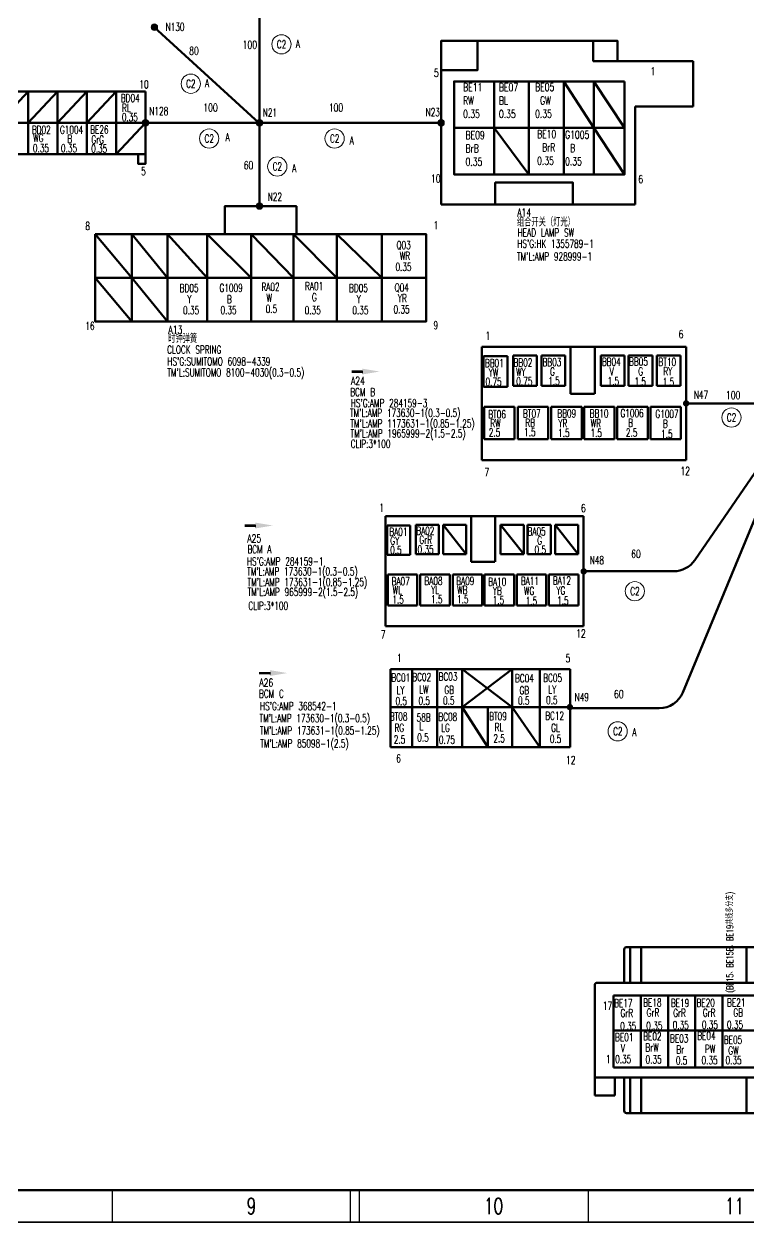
# Model space of a CAD drawing. Header units: millimetres. Extents: x 2201 to 4580, y 154 to 995.
# Drawn here: x 2768 to 2994.1, y 153.9 to 528.1 of the extents above; entities that cross this region are included whole.
import ezdxf
from ezdxf.enums import TextEntityAlignment as Align

# ---------------------------------------------------------------- set-up
doc = ezdxf.new("R2010")
doc.units = ezdxf.units.MM
doc.layers.add('0Filament', color=7, linetype='Continuous', lineweight=20)
doc.layers.add('4CONTOUR', color=4, linetype='Continuous', lineweight=50)
doc.layers.add('2FRAM', color=2, linetype='Continuous')
doc.styles.add('HZ', font='TXT', dxfattribs={"width": 0.7, "height": 4, "bigfont": 'HZTXT'})

msp = doc.modelspace()

# ---------------------------------------------------------------- hatches: boundary and pattern name
at = {"layer": '0Filament'}
h = msp.add_hatch(color=256, dxfattribs=at)
edge = h.paths.add_edge_path()
edge.add_arc((2808.77, 527.07), 1, 0, 360)
h = msp.add_hatch(color=256, dxfattribs=at)
edge = h.paths.add_edge_path()
edge.add_arc((2806.01, 497.18), 1, 0, 360)
h = msp.add_hatch(color=256, dxfattribs=at)
edge = h.paths.add_edge_path()
edge.add_arc((2841.58, 497.21), 1, 0, 360)
h = msp.add_hatch(color=256, dxfattribs=at)
edge = h.paths.add_edge_path()
edge.add_arc((2898.3, 497.21), 1, 0, 360)
h = msp.add_hatch(color=256, dxfattribs=at)
edge = h.paths.add_edge_path()
edge.add_arc((2841.59, 471.2), 1, 0, 360)
for points in [[(2873.74, 419.86), (2870.33, 419.86), (2870.33, 419.08), (2873.74, 419.08)], [(2840.33, 371.77), (2836.92, 371.77), (2836.92, 370.99), (2840.33, 370.99)], [(2844.87, 325.68), (2841.47, 325.68), (2841.47, 324.9), (2844.87, 324.9)]]:
    msp.add_hatch(color=256, dxfattribs=at).paths.add_polyline_path(points)
h = msp.add_hatch(color=256, dxfattribs=at)
edge = h.paths.add_edge_path()
edge.add_arc((2974.82, 409.57), 1, 0, 360)
h = msp.add_hatch(color=256, dxfattribs=at)
edge = h.paths.add_edge_path()
edge.add_arc((2942.85, 357.09), 1, 0, 360)
h = msp.add_hatch(color=256, dxfattribs=at)
edge = h.paths.add_edge_path()
edge.add_arc((2938.52, 314.7), 1, 0, 360)

# ---------------------------------------------------------------- linework, layer by layer
for p, q in [((2795.61, 163.87), (2795.61, 153.87)), ((2869.92, 163.87), (2869.92, 153.87)), ((2872.75, 163.87), (2872.75, 153.87)), ((2944.23, 163.87), (2944.23, 153.87)), ((3390.11, 153.87), (2201.11, 153.87)), ((2201.11, 153.87), (4579.11, 153.87))]:
    msp.add_line(p, q)
for p, q in [((2873.74, 419.76), (2873.74, 419.76)), ((2873.74, 419.76), (2873.74, 419.02)), ((2873.74, 419.02), (2873.74, 419.76)), ((2873.74, 419.02), (2873.74, 419.02)), ((2840.33, 371.67), (2840.33, 371.67)), ((2840.33, 371.67), (2840.33, 370.93)), ((2840.33, 370.93), (2840.33, 371.67)), ((2840.33, 370.93), (2840.33, 370.93)), ((2844.87, 325.59), (2844.87, 325.59)), ((2844.87, 325.59), (2844.87, 324.85)), ((2844.87, 324.85), (2844.87, 325.59)), ((2844.87, 324.85), (2844.87, 324.85))]:
    msp.add_line(p, q, dxfattribs=at)
for centre, radius in [((2808.77, 527.07), 1), ((2808.77, 527.07), 1), ((2848.44, 521.72), 3), ((2820.12, 509.41), 3), ((2806.01, 497.18), 1), ((2806.01, 497.18), 1), ((2841.58, 497.21), 1), ((2841.58, 497.21), 1), ((2898.3, 497.21), 1), ((2898.3, 497.21), 1), ((2825.87, 492.28), 3), ((2865.04, 492.28), 3), ((2847.14, 483.56), 3), ((2841.59, 471.2), 1), ((2841.59, 471.2), 1), ((2988.97, 405.14), 3), ((2958.8, 350.9), 3), ((2953.44, 307.14), 3)]:
    msp.add_circle(centre, radius, dxfattribs=at)
for points in [[(2873.74, 420.41), (2879.14, 419.51), (2873.74, 418.61)], [(2840.33, 372.32), (2845.73, 371.42), (2840.33, 370.52)], [(2844.87, 326.24), (2850.27, 325.34), (2844.87, 324.44)]]:
    msp.add_solid(points, dxfattribs=at)
at = {"layer": '2FRAM', "color": 2, "linetype": 'ByBlock', "lineweight": 50}
msp.add_line((4569.11, 163.87), (2226.11, 163.87), dxfattribs=at)
at = {"layer": '4CONTOUR'}
for p, q in [((2841.58, 682.58), (2841.58, 470.94)), ((2841.39, 497.2), (2808.69, 527.12)), ((2953.43, 522.78), (2898.31, 522.78)), ((2898.31, 522.78), (2898.31, 471.64)), ((2953.43, 516.48), (2953.43, 522.78)), ((2977.05, 516.48), (2953.43, 516.48)), ((2977.05, 502.32), (2977.05, 516.48)), ((2914.88, 510.13), (2914.88, 481.07)), ((2925.74, 510.13), (2925.74, 481.07)), ((2936.59, 510.13), (2936.59, 481.07)), ((2936.59, 510.13), (2946.03, 495.6)), ((2946.03, 510.13), (2946.03, 481.07)), ((2946.03, 510.13), (2955.6, 495.6)), ((2806, 507.03), (2760.2, 507.03)), ((2760.2, 497.21), (2769.36, 507.03)), ((2769.36, 507.03), (2769.36, 487.38)), ((2769.36, 497.21), (2778.52, 507.03)), ((2778.52, 487.38), (2778.52, 507.03)), ((2778.52, 497.21), (2787.68, 507.03)), ((2787.68, 487.38), (2787.68, 507.03)), ((2787.68, 497.21), (2796.84, 507.03)), ((2796.84, 487.38), (2796.84, 507.03)), ((2806, 507.03), (2806, 487.38)), ((2958.94, 471.64), (2958.94, 502.32)), ((2958.94, 502.32), (2977.05, 502.32)), ((2760.2, 497.21), (2806, 497.21)), ((2796.84, 487.38), (2806, 497.21)), ((2841.58, 497.21), (2806.06, 497.21)), ((2841.58, 497.21), (2898.35, 497.21)), ((2955.6, 495.6), (2902.34, 495.6)), ((2914.88, 495.6), (2925.74, 481.07)), ((2946.03, 495.6), (2955.6, 481.07)), ((2760.2, 487.38), (2806, 487.38)), ((2898.31, 471.64), (2958.94, 471.64)), ((2790.24, 462.41), (2801.7, 448.79)), ((2801.7, 462.41), (2801.7, 435.16)), ((2801.7, 462.41), (2812.81, 448.79)), ((2812.81, 462.41), (2812.81, 435.16)), ((2812.81, 462.41), (2825.27, 448.79)), ((2825.27, 462.41), (2825.27, 435.16)), ((2825.27, 462.41), (2838.98, 448.79)), ((2838.98, 462.41), (2838.98, 435.16)), ((2838.98, 462.41), (2852.2, 448.79)), ((2852.2, 462.41), (2852.2, 435.16)), ((2852.2, 462.41), (2865.69, 448.79)), ((2865.69, 462.41), (2865.69, 435.16)), ((2865.69, 462.41), (2879.84, 448.79)), ((2879.84, 462.41), (2879.84, 435.16)), ((2790.24, 448.79), (2893.65, 448.79)), ((2790.24, 448.79), (2801.7, 435.16)), ((2801.7, 448.79), (2812.81, 435.16)), ((2911.02, 427.22), (2974.87, 427.22)), ((2911.02, 391.82), (2911.02, 427.22)), ((2938.67, 426.95), (2938.67, 412.53)), ((2946.35, 412.53), (2946.35, 427.16)), ((2974.87, 427.22), (2974.87, 391.82)), ((2911.55, 424.27), (2918.99, 424.27)), ((2911.55, 414.77), (2911.55, 424.27)), ((2918.99, 424.27), (2918.99, 414.77)), ((2920.79, 424.52), (2928.23, 424.52)), ((2920.79, 415.02), (2920.79, 424.52)), ((2928.23, 424.52), (2928.23, 415.02)), ((2929.62, 424.52), (2937.06, 424.52)), ((2929.62, 415.02), (2929.62, 424.52)), ((2937.06, 424.52), (2937.06, 415.02)), ((2948.14, 424.52), (2955.58, 424.52)), ((2948.14, 415.02), (2948.14, 424.52)), ((2955.58, 424.52), (2955.58, 415.02)), ((2956.84, 424.52), (2964.27, 424.52)), ((2956.84, 415.02), (2956.84, 424.52)), ((2964.27, 424.52), (2964.27, 415.02)), ((2965.65, 424.52), (2973.09, 424.52)), ((2965.65, 415.02), (2965.65, 424.52)), ((2973.09, 424.52), (2973.09, 415.02)), ((2918.99, 414.77), (2911.55, 414.77)), ((2928.23, 415.02), (2920.79, 415.02)), ((2937.06, 415.02), (2929.62, 415.02)), ((2938.67, 412.53), (2946.24, 412.53)), ((2955.58, 415.02), (2948.14, 415.02)), ((2964.27, 415.02), (2956.84, 415.02)), ((2973.09, 415.02), (2965.65, 415.02)), ((2911.75, 408.47), (2921.26, 408.47)), ((2911.75, 398.44), (2911.75, 408.47)), ((2921.26, 408.47), (2921.26, 398.44)), ((2922.22, 408.47), (2931.73, 408.47)), ((2922.22, 398.44), (2922.22, 408.47)), ((2931.73, 408.47), (2931.73, 398.44)), ((2932.69, 408.47), (2942.21, 408.47)), ((2932.69, 398.44), (2932.69, 408.47)), ((2942.21, 408.47), (2942.21, 398.44)), ((2942.96, 408.47), (2952.47, 408.47)), ((2942.96, 398.44), (2942.96, 408.47)), ((2952.47, 408.47), (2952.47, 398.44)), ((2953.32, 408.47), (2962.84, 408.47)), ((2953.32, 398.44), (2953.32, 408.47)), ((2962.84, 408.47), (2962.84, 398.44)), ((2963.69, 408.47), (2973.2, 408.47)), ((2963.69, 398.44), (2963.69, 408.47)), ((2973.2, 408.47), (2973.2, 398.44)), ((2973.8, 319.31), (3011.09, 409.52)), ((2974.87, 409.52), (3011.09, 409.52)), ((2977.52, 360.61), (3011.09, 409.52)), ((2921.26, 398.44), (2911.75, 398.44)), ((2931.73, 398.44), (2922.22, 398.44)), ((2942.21, 398.44), (2932.69, 398.44)), ((2952.47, 398.44), (2942.96, 398.44)), ((2962.84, 398.44), (2953.32, 398.44)), ((2973.2, 398.44), (2963.69, 398.44)), ((2974.87, 391.82), (2911.02, 391.82)), ((2880.92, 374.3), (2942.8, 374.3)), ((2880.92, 339.99), (2880.92, 374.3)), ((2915.16, 360.06), (2915.16, 374.24)), ((2942.8, 374.3), (2942.8, 339.99)), ((2881.43, 371.44), (2888.64, 371.44)), ((2881.43, 362.23), (2881.43, 371.44)), ((2888.64, 371.44), (2888.64, 362.23)), ((2890.39, 371.68), (2897.6, 371.68)), ((2890.39, 362.47), (2890.39, 371.68)), ((2897.6, 371.68), (2897.6, 362.47)), ((2898.95, 371.68), (2906.16, 371.68)), ((2898.95, 362.47), (2898.95, 371.68)), ((2898.95, 371.68), (2906.16, 362.47)), ((2906.16, 371.68), (2906.16, 362.47)), ((2907.72, 374.03), (2907.72, 360.06)), ((2916.9, 371.68), (2924.11, 371.68)), ((2916.9, 362.47), (2916.9, 371.68)), ((2916.9, 371.68), (2924.11, 362.47)), ((2924.11, 371.68), (2924.11, 362.47)), ((2925.32, 371.68), (2932.53, 371.68)), ((2925.32, 362.47), (2925.32, 371.68)), ((2932.53, 371.68), (2932.53, 362.47)), ((2933.87, 371.68), (2941.07, 371.68)), ((2933.87, 362.47), (2933.87, 371.68)), ((2933.87, 371.68), (2941.07, 362.47)), ((2941.07, 371.68), (2941.07, 362.47)), ((2888.64, 362.23), (2881.43, 362.23)), ((2897.6, 362.47), (2890.39, 362.47)), ((2906.16, 362.47), (2898.95, 362.47)), ((2907.72, 360.06), (2915.05, 360.06)), ((2924.11, 362.47), (2916.9, 362.47)), ((2932.53, 362.47), (2925.32, 362.47)), ((2941.07, 362.47), (2933.87, 362.47)), ((2881.62, 356.13), (2890.84, 356.13)), ((2881.62, 346.4), (2881.62, 356.13)), ((2890.84, 356.13), (2890.84, 346.4)), ((2891.77, 356.13), (2900.99, 356.13)), ((2891.77, 346.4), (2891.77, 356.13)), ((2900.99, 356.13), (2900.99, 346.4)), ((2901.92, 356.13), (2911.14, 356.13)), ((2901.92, 346.4), (2901.92, 356.13)), ((2911.14, 356.13), (2911.14, 346.4)), ((2911.87, 356.13), (2921.09, 356.13)), ((2911.87, 346.4), (2911.87, 356.13)), ((2921.09, 356.13), (2921.09, 346.4)), ((2921.92, 356.13), (2931.14, 356.13)), ((2921.92, 346.4), (2921.92, 356.13)), ((2931.14, 356.13), (2931.14, 346.4)), ((2931.97, 356.13), (2941.19, 356.13)), ((2931.97, 346.4), (2931.97, 356.13)), ((2941.19, 356.13), (2941.19, 346.4)), ((2942.8, 357.14), (2970.93, 357.14)), ((2890.84, 346.4), (2881.62, 346.4)), ((2900.99, 346.4), (2891.77, 346.4)), ((2911.14, 346.4), (2901.92, 346.4)), ((2921.09, 346.4), (2911.87, 346.4)), ((2931.14, 346.4), (2921.92, 346.4)), ((2941.19, 346.4), (2931.97, 346.4)), ((2942.8, 339.99), (2880.92, 339.99)), ((2882.5, 326.54), (2938.64, 326.54)), ((2882.5, 326.54), (2882.5, 302.2)), ((2889.27, 302.2), (2889.27, 326.54)), ((2897.12, 326.44), (2897.12, 302.2)), ((2904.86, 326.54), (2904.86, 302.2)), ((2904.86, 326.54), (2920.48, 314.69)), ((2904.86, 314.69), (2920.48, 326.54)), ((2920.48, 326.54), (2920.48, 302.2)), ((2929.12, 326.54), (2929.12, 302.2)), ((2938.64, 326.54), (2938.64, 302.2)), ((2882.52, 314.69), (2938.64, 314.69)), ((2904.86, 314.69), (2912.91, 302.2)), ((2912.91, 314.35), (2912.91, 302.2)), ((2920.48, 314.69), (2929.12, 302.2)), ((2938.64, 314.37), (2966.4, 314.37)), ((2938.64, 302.2), (2882.5, 302.2)), ((2956.18, 239.73), (2957.39, 239.73)), ((2957.39, 239.73), (2960.75, 239.73)), ((2957.39, 228.61), (2957.39, 239.73)), ((2960.75, 239.73), (2993.63, 239.73)), ((2960.75, 239.73), (2960.75, 228.61)), ((2993.63, 239.73), (3028.55, 239.73)), ((2993.63, 239.73), (2993.63, 228.61)), ((2955.49, 228.61), (2955.49, 239.04)), ((2946.99, 228.61), (2952.52, 228.61)), ((2952.52, 228.61), (3070.44, 228.61)), ((2946.3, 227.91), (2946.3, 213.81)), ((2952.17, 224.59), (2952.17, 202.14)), ((3088.51, 224.59), (2952.17, 224.59)), ((2960.67, 224.59), (2960.67, 202.14)), ((2969.17, 224.59), (2969.17, 202.14)), ((2977.67, 224.59), (2977.67, 202.14)), ((2986.17, 224.59), (2986.17, 202.14)), ((2946.3, 199.02), (2946.3, 213.81)), ((2952.17, 213.7), (3088.51, 213.7)), ((3088.51, 202.14), (2952.17, 202.14)), ((2946.3, 193.35), (2946.3, 199.02)), ((2952.52, 199.02), (2946.3, 199.02)), ((2952.52, 199.02), (3070.44, 199.02)), ((2952.52, 193.35), (2952.52, 199.02)), ((2955.49, 199.02), (2955.49, 188.59)), ((2957.39, 199.02), (2957.39, 187.89)), ((2960.75, 187.89), (2960.75, 199.02)), ((2993.63, 187.89), (2993.63, 199.02)), ((2952.52, 193.35), (2946.3, 193.35)), ((2956.18, 187.89), (2957.39, 187.89)), ((2957.39, 187.89), (2960.75, 187.89)), ((2960.75, 187.89), (2993.63, 187.89)), ((2993.63, 187.89), (3028.55, 187.89))]:
    msp.add_line(p, q, dxfattribs=at)
for points in [[(2909.69, 522.78), (2898.31, 522.78), (2898.31, 513.66), (2909.69, 513.66)], [(2953.43, 516.48), (2945.83, 516.48), (2945.83, 522.78), (2953.43, 522.78)], [(2955.6, 510.13), (2902.34, 510.13), (2902.34, 481.07), (2955.6, 481.07)], [(2803.68, 487.38), (2803.68, 484.4), (2806, 484.4), (2806, 487.38)], [(2939.45, 471.64), (2915.2, 471.64), (2915.2, 478.56), (2939.45, 478.56)], [(2830.75, 462.41), (2853.14, 462.41), (2853.14, 471.13), (2830.75, 471.13)], [(2790.24, 462.41), (2893.65, 462.41), (2893.65, 435.16), (2790.24, 435.16)]]:
    msp.add_lwpolyline(points, close=True, dxfattribs=at)
for centre, radius, start, end in [((2970.93, 365.14), 8, 270, 325.5391), ((2966.4, 322.37), 8, 270, 337.5401), ((2956.18, 239.04), 0.691, 90, 180), ((2946.99, 227.91), 0.691, 90, 180), ((2956.18, 188.59), 0.691, 180, 270)]:
    msp.add_arc(centre, radius, start, end, dxfattribs=at)

# ---------------------------------------------------------------- texts
at = {"lineweight": -2, "style": 'HZ', "width": 0.7}
for s, p in [('9', (2837.56, 156.37)), ('10', (2911.68, 156.37)), ('11', (2986.97, 156.37))]:
    msp.add_text(s, height=5, dxfattribs=at).set_placement(p)
at = {"layer": '0Filament', "style": 'HZ', "width": 0.67}
for s, p in [('N130', (2812.29, 525.9)), ('C2', (2847, 520.48)), ('A', (2852.92, 520.66)), ('10', (2804.09, 507.96)), ('C2', (2818.68, 508.17)), ('A', (2824.6, 508.36)), ('N128', (2807.21, 499.62)), ('N21', (2842.62, 499.14)), ('N23', (2893.47, 499.27)), ('C2', (2824.43, 491.03)), ('A', (2830.96, 491.42)), ('C2', (2863.6, 491.03)), ('A', (2869.73, 490.48)), ('5', (2804.63, 480.8)), ('C2', (2845.7, 482.32)), ('A', (2851.78, 481.75)), ('N22', (2844.18, 472.87)), ('组合开关（灯光）', (2921.99, 464.85)), ('HEAD LAMP SW', (2922.21, 461.65)), ("HS'G:HK 1355789-1", (2922.11, 458.2)), ("TM'L:AMP 928999-1", (2921.99, 454.22)), ('时钟弹簧', (2813.08, 428.48)), ("HS'G:SUMITOMO 6098-4339", (2812.83, 421.42)), ("TM'L:SUMITOMO 8100-4030(0.3-0.5)", (2812.8, 417.99)), ('BCM B', (2869.93, 411.86)), ('N47', (2977.25, 411.04)), ('C2', (2987.53, 403.9)), ('BCM A', (2837.82, 362.74)), ('N48', (2944.72, 359.34)), ('C2', (2957.36, 349.66)), ('BCM C', (2841.45, 317.65)), ('N49', (2940, 316.58)), ('C2', (2952.01, 305.89)), ('A', (2958.04, 305.58))]:
    msp.add_text(s, height=2.5, dxfattribs=at).set_placement(p)
at = {"layer": '0Filament', "lineweight": -2, "style": 'HZ', "width": 0.7}
for s, p in [('80', (2819.62, 518.44)), ('100', (2836.34, 520.33)), ('5', (2896.06, 511.57)), ('1', (2963.67, 512.05)), ('100', (2824.05, 500.7)), ('100', (2863.22, 500.7)), ('60', (2836.66, 482.71)), ('10', (2895.14, 478.54)), ('6', (2959.9, 478.38)), ('A14', (2922.06, 467.94)), ('A13', (2813.14, 431.3)), ('1', (2912.15, 429.46)), ('6', (2972.47, 429.94)), ('A24', (2870.16, 415.38)), ('100', (2987.26, 410.88)), ('7', (2911.83, 386.86)), ('12', (2973.03, 387.2)), ('1', (2878.98, 375.73)), ('6', (2941.99, 375.62)), ('A25', (2837.77, 366.13)), ('60', (2957.65, 361.3)), ('7', (2879.49, 336.17)), ('12', (2940.47, 336.46)), ('1', (2884.46, 328.82)), ('5', (2937.16, 328.73)), ('A26', (2841.52, 321.1)), ('60', (2952.3, 317.53)), ('6', (2884.26, 297.42)), ('12', (2937.29, 296.92)), ('17', (2948.77, 220.2)), ('1', (2949.76, 203.53))]:
    msp.add_text(s, height=2.5, dxfattribs=at).set_placement(p)
at = {"layer": '0Filament', "color": 3, "lineweight": -2, "style": 'HZ', "width": 0.7}
for s, p in [('BE11', (2905.17, 507.07)), ('BE07', (2916.36, 507.05)), ('BE05', (2927.65, 507.13)), ('RW', (2905.17, 502.9)), ('BL', (2916.36, 502.88)), (' GW', (2927.65, 502.96)), ('0.35', (2905.17, 498.74)), ('0.35', (2916.36, 498.71)), ('0.35', (2927.65, 498.79)), ('BE09', (2905.94, 492.11)), ('BE10', (2928.27, 492.44)), ('G1005', (2937.01, 492.24)), ('BrB', (2905.94, 487.94)), (' BrR', (2928.27, 488.28)), (' B', (2937.01, 488.07)), ('0.35', (2928.27, 484.11)), ('0.35', (2905.94, 483.78)), ('0.35', (2937.01, 483.91))]:
    msp.add_text(s, height=2.5, dxfattribs=at).set_placement(p)
at = {"layer": '0Filament', "color": 3, "style": 'HZ', "width": 0.67}
for s, p in [('BD04', (2798.28, 503.7)), ('RL', (2798.66, 500.61)), ('0.35', (2798.59, 497.72)), ('BD02', (2770.52, 493.79)), ('G1004', (2779.28, 493.77)), ('BE26', (2788.71, 493.83)), ('WG', (2770.9, 491.22)), ('0.35', (2770.83, 488.04)), ('0.35', (2779.59, 488.02)), ('B', (2781.6, 490.96)), ('0.35', (2789.02, 487.89)), ('GrG', (2789.09, 490.73)), ('Q03', (2884.38, 457.76)), ('WR', (2885.4, 454.42)), ('0.35', (2884.05, 450.95)), ('BD05', (2816.68, 444.35)), ('G1009', (2829.1, 444.4)), ('RA02', (2842.19, 444.71)), ('BD05', (2869.56, 444.35)), ('Q04', (2883.79, 444.49)), ('Y', (2819.07, 440.88)), ('B', (2831.42, 440.82)), ('W', (2843.77, 441.26)), ('Y', (2871.96, 440.88)), ('YR', (2884.81, 441.16)), ('0.35', (2817.72, 437.41)), ('0.35', (2829.41, 437.46)), ('0.5', (2843.52, 437.84)), ('0.35', (2870.6, 437.41)), ('0.35', (2883.46, 437.69)), ('BB01', (2911.99, 420.93)), ('BB02', (2920.91, 421.08)), ('BB03', (2929.96, 421.2)), ('BB04', (2948.51, 421.34)), ('BB05', (2957, 421.39)), ('BT10', (2966.15, 421.25)), ('YW', (2913.15, 417.98)), ('WY', (2921.71, 418.13)), ('G', (2932.33, 418.25)), ('V', (2950.96, 418.24)), ('G', (2959.86, 418.32)), ('RY', (2967.7, 418.35)), ('0.75', (2912.19, 415.08)), ('0.75', (2921.78, 415.23)), ('1.5', (2931.76, 415.35)), ('1.5', (2950.3, 415.29)), ('1.5', (2958.69, 415.11)), ('1.5', (2967.49, 415.04)), ('BT06', (2913.02, 404.91)), ('RW', (2913.66, 402.11)), ('BT07', (2923.87, 405.15)), ('RB', (2924.6, 402.28)), ('BB09', (2934.59, 405.18)), ('YR', (2934.9, 402.1)), ('BB10', (2944.7, 405.17)), ('WR', (2945.01, 402.1)), ('G1006', (2954.3, 405.26)), ('B', (2956.71, 402.24)), ('G1007', (2965.21, 405.04)), ('B', (2967.58, 401.96)), ('2.5', (2913.2, 399.24)), ('1.5', (2924.22, 399.34)), ('1.5', (2934.84, 399.1)), ('1.5', (2944.95, 399.09)), ('2.5', (2956, 399.19)), ('1.5', (2967.01, 398.77)), ('BA01', (2882.13, 368.24)), ('BA02', (2890.55, 368.56)), ('BA05', (2925.28, 368.32)), ('GY', (2882.43, 365.44)), ('GrR', (2891.51, 365.74)), ('G', (2928.32, 365.52)), ('0.5', (2882.38, 362.52)), ('0.35', (2890.95, 362.68)), ('0.5', (2927.48, 362.6)), ('BA07', (2882.85, 352.75)), ('WL', (2883.15, 349.95)), ('BA08', (2893.08, 352.85)), ('YL', (2895.2, 350.05)), ('BA09', (2903.01, 352.87)), ('WB', (2903.31, 350.07)), ('BA10', (2912.98, 352.61)), ('YB', (2914.47, 349.81)), ('BA11', (2923.19, 352.85)), ('WG', (2924.17, 349.75)), ('BA12', (2933.18, 352.98)), ('YG', (2934.28, 349.85)), ('1.5', (2883.09, 347.03)), ('1.5', (2895.15, 347.13)), ('1.5', (2903.26, 347.15)), ('1.5', (2914.41, 346.88)), ('1.5', (2924.71, 346.61)), ('1.5', (2934.54, 346.7)), ('BC01', (2882.77, 322.68)), ('BC02', (2889.31, 322.85)), ('BC03', (2897.52, 322.97)), ('BC04', (2921.38, 322.48)), ('BC05', (2930.18, 322.59)), ('LY', (2884.35, 318.77)), ('LW', (2891.44, 318.92)), ('GB', (2899.31, 318.8)), ('GB', (2922.78, 318.7)), ('0.5', (2931.08, 315.64)), ('LY', (2931.75, 318.93)), ('0.5', (2884.05, 315.34)), ('0.5', (2891.22, 315.43)), ('0.5', (2898.9, 315.51)), ('0.5', (2922.32, 315.49)), ('BT08', (2882.27, 310.54)), ('58B', (2890.66, 310.21)), ('BC08', (2897.45, 310.43)), ('BT09', (2913.3, 310.59)), ('BC12', (2930.81, 310.77)), ('RG', (2883.73, 306.98)), ('L', (2891.51, 307.48)), ('LG', (2898.3, 307.01)), ('RL', (2915.05, 307.18)), ('GL', (2932.67, 307)), ('2.5', (2883.53, 303.34)), ('0.5', (2890.85, 303.95)), ('0.75', (2897.61, 303.27)), ('2.5', (2914.63, 303.69)), ('0.5', (2932.25, 303.52)), ('BE17', (2952.33, 221.02)), ('BE18', (2961.39, 221.14)), ('BE20', (2978.06, 221.12)), ('BE21', (2987.59, 221.15)), ('GrR', (2954.3, 217.9)), ('GrR', (2962.48, 218.02)), ('GrR', (2980.03, 218.01)), ('GB', (2989.56, 218.03)), ('0.35', (2954.2, 213.81)), ('0.35', (2962.38, 213.93)), ('0.35', (2979.72, 214.23)), ('0.35', (2987.57, 214.26)), ('BE03', (2969.78, 209.99)), ('BE05', (2986.58, 209.53)), ('Br', (2971.76, 206.5)), ('GW', (2987.98, 206.22)), ('0.5', (2971.6, 203.08)), ('0.35', (2987.12, 203.15))]:
    msp.add_text(s, height=2.5, dxfattribs=at).set_placement(p)
at = {"layer": '0Filament', "style": 'HZ', "width": 0.67}
for s, p in [('8', (2787.22, 466.23)), ('1', (2895.94, 466.47)), ('16', (2787.22, 435.01)), ('9', (2895.94, 435.24)), ('CLOCK SPRING', (2812.75, 427.61)), ("TM'L:AMP 173630-1(0.3-0.5)", (2869.83, 407.85)), ("HS'G:AMP 284159-3", (2870.11, 410.92)), ("TM'L:AMP 1173631-1(0.85-1.25)", (2869.94, 404.54)), ("TM'L:AMP 1965999-2(1.5-2.5)", (2870, 401.44)), ('CLIP:3*100', (2870.07, 398.18)), ("HS'G:AMP 284159-1", (2837.68, 361.47)), ("TM'L:AMP 173630-1(0.3-0.5)", (2837.72, 358.33)), ("TM'L:AMP 173631-1(0.85-1.25)", (2837.83, 355.01)), ("TM'L:AMP 965999-2(1.5-2.5)", (2837.88, 351.91)), ('CLIP:3*100', (2838.11, 347.61)), ("HS'G:AMP 368542-1", (2841.76, 316.26)), ("TM'L:AMP 173630-1(0.3-0.5)", (2841.58, 312.49)), ("TM'L:AMP 173631-1(0.85-1.25)", (2841.71, 308.62)), ("TM'L:AMP 85098-1(2.5)", (2841.81, 304.6))]:
    msp.add_text(s, height=2.5, dxfattribs=at).set_placement(p, align=Align.TOP_LEFT)
at = {"layer": '0Filament', "color": 3, "style": 'HZ', "width": 0.67}
for s, p in [('RA01', (2855.82, 447.45)), ('G', (2857.96, 443.96)), ('0.35', (2855.71, 439.9)), ('BE04', (2978.28, 213.31)), ('BE01', (2952.61, 212.84)), ('BE02', (2961.4, 213.13)), ('BrW', (2962.1, 209.64)), ('0.35', (2952.64, 206)), ('V', (2954.44, 209.45)), ('0.35', (2962.16, 205.91)), ('PW', (2980.7, 209.19)), ('0.35', (2979.64, 205.65))]:
    msp.add_text(s, height=2.5, dxfattribs=at).set_placement(p, align=Align.TOP_LEFT)
at = {"layer": '0Filament', "color": 1, "style": 'HZ', "width": 0.7}
msp.add_text('(BE15、BE15B、BE19共线多分支)', height=2, rotation=90, dxfattribs=at).set_placement((2990.07, 241.27), align=Align.BOTTOM_CENTER)
at = {"layer": '0Filament', "color": 1, "style": 'HZ', "width": 0.67}
for s, p in [('BE19', (2970.05, 221.04)), ('GrR', (2970.78, 217.92)), ('0.35', (2970.62, 214.14))]:
    msp.add_text(s, height=2.5, dxfattribs=at).set_placement(p)

doc.saveas('drawing.dxf')
